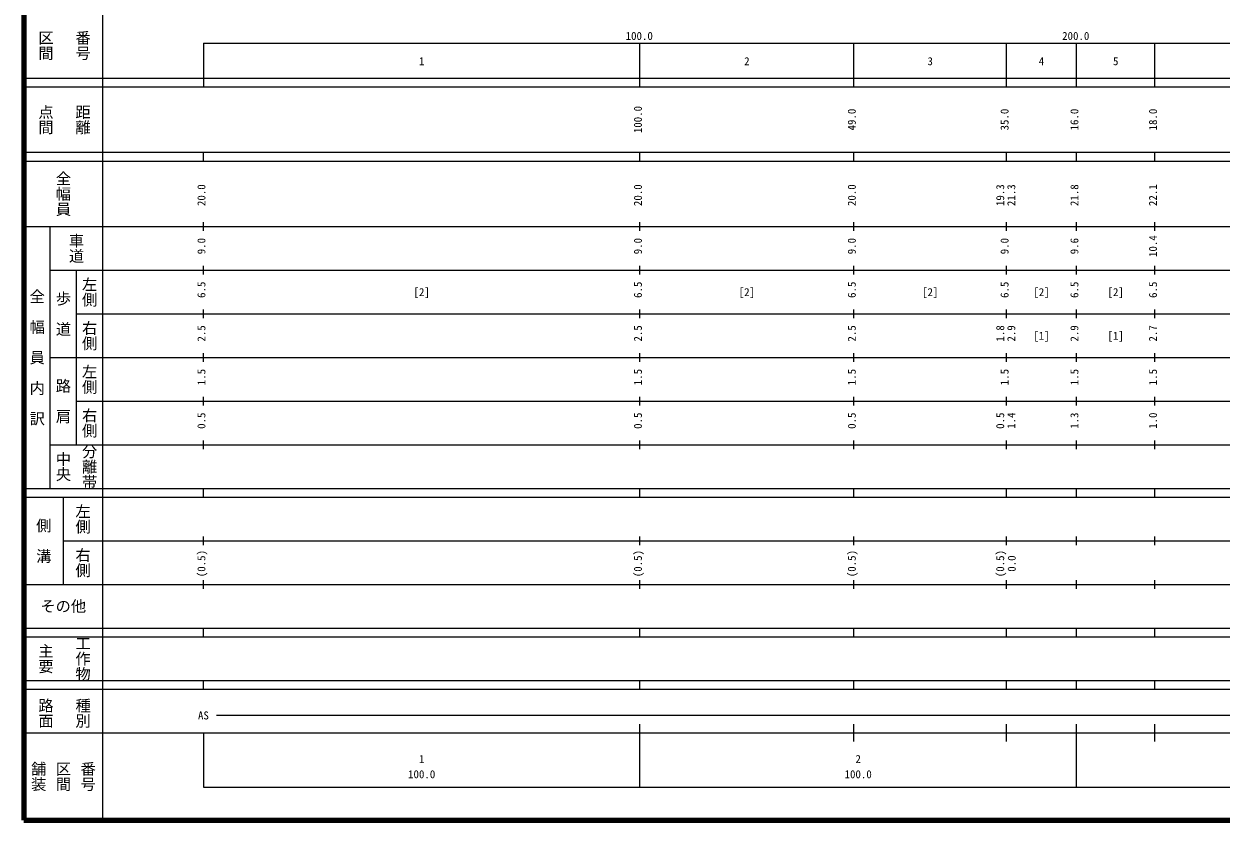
# Model space of a CAD drawing. Units: millimetres on the paper, enlarged 1000 times. Extents: x 40000 to 680000, y 20000 to 380000.
# Drawn here: x 40000 to 314258, y 20000 to 202409 of the extents above; entities that cross this region are included whole.
import ezdxf
from ezdxf.enums import TextEntityAlignment as Align

# ---------------------------------------------------------------- set-up
doc = ezdxf.new("R2010")
doc.units = ezdxf.units.MM
doc.header["$LTSCALE"] = 1000
doc.layers.add('M-TTL', color=2, linetype='Continuous', lineweight=140)
doc.layers.add('M-TTL-BAND', color=7, linetype='Continuous', lineweight=25)
doc.styles.add('@ＭＳ ゴシック', font='')
doc.styles.add('ＭＳ ゴシック', font='')
doc.styles.get('@ＭＳ ゴシック').set_extended_font_data('@MS Gothic')
doc.styles.get('ＭＳ ゴシック').set_extended_font_data('MS Gothic')

msp = doc.modelspace()

# ---------------------------------------------------------------- linework, layer by layer
at = {"layer": 'M-TTL'}
for p, q in [((40000, 380000), (40000, 20000)), ((40000, 20000), (680000, 20000))]:
    msp.add_line(p, q, dxfattribs=at)
at = {"layer": 'M-TTL-BAND'}
for p, q in [((58000, 370000), (58000, 20000)), ((81120, 198000), (81120, 188000)), ((81120, 198000), (579000, 198000)), ((181120, 188000), (181120, 198000)), ((230120, 188000), (230120, 198000)), ((265120, 188000), (265120, 198000)), ((281120, 188000), (281120, 198000)), ((299120, 188000), (299120, 198000)), ((40000, 190000), (579000, 190000)), ((40000, 188000), (579000, 188000)), ((40000, 173000), (579000, 173000)), ((81120, 171000), (81120, 173000)), ((181120, 171000), (181120, 173000)), ((230120, 171000), (230120, 173000)), ((265120, 171000), (265120, 173000)), ((281120, 171000), (281120, 173000)), ((299120, 171000), (299120, 173000)), ((40000, 171000), (579000, 171000)), ((81120, 155000), (81120, 157000)), ((181120, 155000), (181120, 157000)), ((230120, 155000), (230120, 157000)), ((265120, 155000), (265120, 157000)), ((281120, 155000), (281120, 157000)), ((299120, 155000), (299120, 157000)), ((40000, 156000), (579000, 156000)), ((46000, 96000), (46000, 156000)), ((46000, 146000), (579000, 146000)), ((52000, 146000), (52000, 106000)), ((81120, 145000), (81120, 147000)), ((181120, 145000), (181120, 147000)), ((230120, 145000), (230120, 147000)), ((265120, 145000), (265120, 147000)), ((281120, 145000), (281120, 147000)), ((299120, 145000), (299120, 147000)), ((52000, 136000), (579000, 136000)), ((81120, 135000), (81120, 137000)), ((181120, 135000), (181120, 137000)), ((230120, 135000), (230120, 137000)), ((265120, 135000), (265120, 137000)), ((281120, 135000), (281120, 137000)), ((299120, 135000), (299120, 137000)), ((81120, 125000), (81120, 127000)), ((181120, 125000), (181120, 127000)), ((230120, 125000), (230120, 127000)), ((265120, 125000), (265120, 127000)), ((281120, 125000), (281120, 127000)), ((299120, 125000), (299120, 127000)), ((46000, 126000), (579000, 126000)), ((52000, 116000), (579000, 116000)), ((81120, 115000), (81120, 117000)), ((181120, 115000), (181120, 117000)), ((230120, 115000), (230120, 117000)), ((265120, 115000), (265120, 117000)), ((281120, 115000), (281120, 117000)), ((299120, 115000), (299120, 117000)), ((81120, 105000), (81120, 107000)), ((181120, 105000), (181120, 107000)), ((230120, 105000), (230120, 107000)), ((265120, 105000), (265120, 107000)), ((281120, 105000), (281120, 107000)), ((299120, 105000), (299120, 107000)), ((46000, 106000), (579000, 106000)), ((40000, 96000), (579000, 96000)), ((81120, 94000), (81120, 96000)), ((181120, 94000), (181120, 96000)), ((230120, 94000), (230120, 96000)), ((265120, 94000), (265120, 96000)), ((281120, 94000), (281120, 96000)), ((299120, 94000), (299120, 96000)), ((40000, 94000), (579000, 94000)), ((49000, 94000), (49000, 74000)), ((49000, 84000), (579000, 84000)), ((81120, 83000), (81120, 85000)), ((181120, 83000), (181120, 85000)), ((230120, 83000), (230120, 85000)), ((265120, 83000), (265120, 85000)), ((281120, 83000), (281120, 85000)), ((299120, 83000), (299120, 85000)), ((81120, 73000), (81120, 75000)), ((181120, 73000), (181120, 75000)), ((230120, 73000), (230120, 75000)), ((265120, 73000), (265120, 75000)), ((281120, 73000), (281120, 75000)), ((299120, 73000), (299120, 75000)), ((40000, 74000), (579000, 74000)), ((40000, 64000), (579000, 64000)), ((81120, 62000), (81120, 64000)), ((181120, 62000), (181120, 64000)), ((230120, 62000), (230120, 64000)), ((265120, 62000), (265120, 64000)), ((281120, 62000), (281120, 64000)), ((299120, 62000), (299120, 64000)), ((40000, 62000), (579000, 62000)), ((40000, 52000), (579000, 52000)), ((40000, 50000), (579000, 50000)), ((81120, 50000), (81120, 52000)), ((181120, 50000), (181120, 52000)), ((230120, 50000), (230120, 52000)), ((265120, 50000), (265120, 52000)), ((281120, 50000), (281120, 52000)), ((299120, 50000), (299120, 52000)), ((84120, 44000), (414820, 44000)), ((181120, 27500), (181120, 42000)), ((230120, 38000), (230120, 42000)), ((265120, 38000), (265120, 42000)), ((281120, 27500), (281120, 42000)), ((299120, 38000), (299120, 42000)), ((40000, 40000), (579000, 40000)), ((81120, 40000), (81120, 27500)), ((81120, 27500), (579000, 27500))]:
    msp.add_line(p, q, dxfattribs=at)

# ---------------------------------------------------------------- texts
at = {"layer": 'M-TTL-BAND', "style": '@ＭＳ ゴシック'}
for s, p in [('区間', (45000, 197500)), ('番号', (53500, 197500)), ('点間', (45000, 180500)), ('距離', (53500, 180500)), ('全幅員', (49000, 163500)), ('車道', (52000, 151000)), ('左側', (55000, 141000)), ('全\u3000幅\u3000員\u3000内\u3000訳', (43000, 126000)), ('歩\u3000道', (49000, 136000)), ('右側', (55000, 131000)), ('左側', (55000, 121000)), ('路\u3000肩', (49000, 116000)), ('右側', (55000, 111000)), ('中央', (49000, 101000)), ('分離帯', (55000, 101000)), ('左側', (53500, 89000)), ('側\u3000溝', (44500, 84000)), ('右側', (53500, 79000)), ('主要', (45000, 57000)), ('工作物', (53500, 57000)), ('路面', (45000, 44500)), ('種別', (53500, 44500)), ('舗装', (43333, 30000)), ('区間', (49000, 30000)), ('番号', (54667, 30000))]:
    msp.add_text(s, height=2566, rotation=270, dxfattribs=at).set_placement(p, align=Align.MIDDLE_CENTER)
at = {"layer": 'M-TTL-BAND', "style": 'ＭＳ ゴシック'}
for s, p in [('100.0', (180964, 198195)), ('200.0', (280964, 198195)), ('1', (131120, 192405)), ('2', (205620, 192405)), ('3', (247620, 192405)), ('4', (273120, 192405)), ('5', (290120, 192405)), ('[2]', (131120, 139500)), ('[2]', (205620, 139500)), ('[2]', (247620, 139500)), ('[2]', (273120, 139500)), ('[2]', (290120, 139500)), ('[1]', (273120, 129500)), ('[1]', (290120, 129500)), ('AS', (81120, 42500)), ('1', (131120, 32523)), ('2', (231120, 32523)), ('100.0', (131120, 29033)), ('100.0', (231120, 29033))]:
    msp.add_text(s, height=1833, dxfattribs=at).set_placement(p, align=Align.BOTTOM_CENTER)
for s, p in [('100.0', (182120, 180500)), ('49.0', (231120, 180500)), ('35.0', (266120, 180500)), ('16.0', (282120, 180500)), ('18.0', (300120, 180500)), ('20.0', (82120, 163174)), ('20.0', (182120, 163174)), ('20.0', (231120, 163174)), ('19.3', (265120, 163174)), ('21.3', (267663, 163174)), ('21.8', (282120, 163174)), ('22.1', (300120, 163174)), ('10.4', (300120, 151500)), ('9.0', (82120, 151500)), ('9.0', (182120, 151500)), ('9.0', (231120, 151500)), ('9.0', (266120, 151500)), ('9.6', (282120, 151500)), ('6.5', (82120, 141500)), ('6.5', (182120, 141500)), ('6.5', (231120, 141500)), ('6.5', (266120, 141500)), ('6.5', (282120, 141500)), ('6.5', (300120, 141500)), ('2.5', (82120, 131500)), ('2.5', (182120, 131500)), ('2.5', (231120, 131500)), ('1.8', (265120, 131500)), ('2.9', (267663, 131500)), ('2.9', (282120, 131500)), ('2.7', (300120, 131500)), ('1.5', (82120, 121500)), ('1.5', (182120, 121500)), ('1.5', (231120, 121500)), ('1.5', (266120, 121500)), ('1.5', (282120, 121500)), ('1.5', (300120, 121500)), ('0.5', (82120, 111500)), ('0.5', (182120, 111500)), ('0.5', (231120, 111500)), ('0.5', (265120, 111500)), ('1.4', (267663, 111500)), ('1.3', (282120, 111500)), ('1.0', (300120, 111500)), ('(0.5)', (82120, 78764)), ('(0.5)', (182120, 78764)), ('(0.5)', (231120, 78764)), ('(0.5)', (265120, 78764)), ('0.0', (267756, 78764))]:
    msp.add_text(s, height=1833, rotation=90, dxfattribs=at).set_placement(p, align=Align.BOTTOM_CENTER)
msp.add_text('その他', height=2566, dxfattribs=at).set_placement((49000, 69000), align=Align.MIDDLE_CENTER)

doc.saveas('drawing.dxf')
